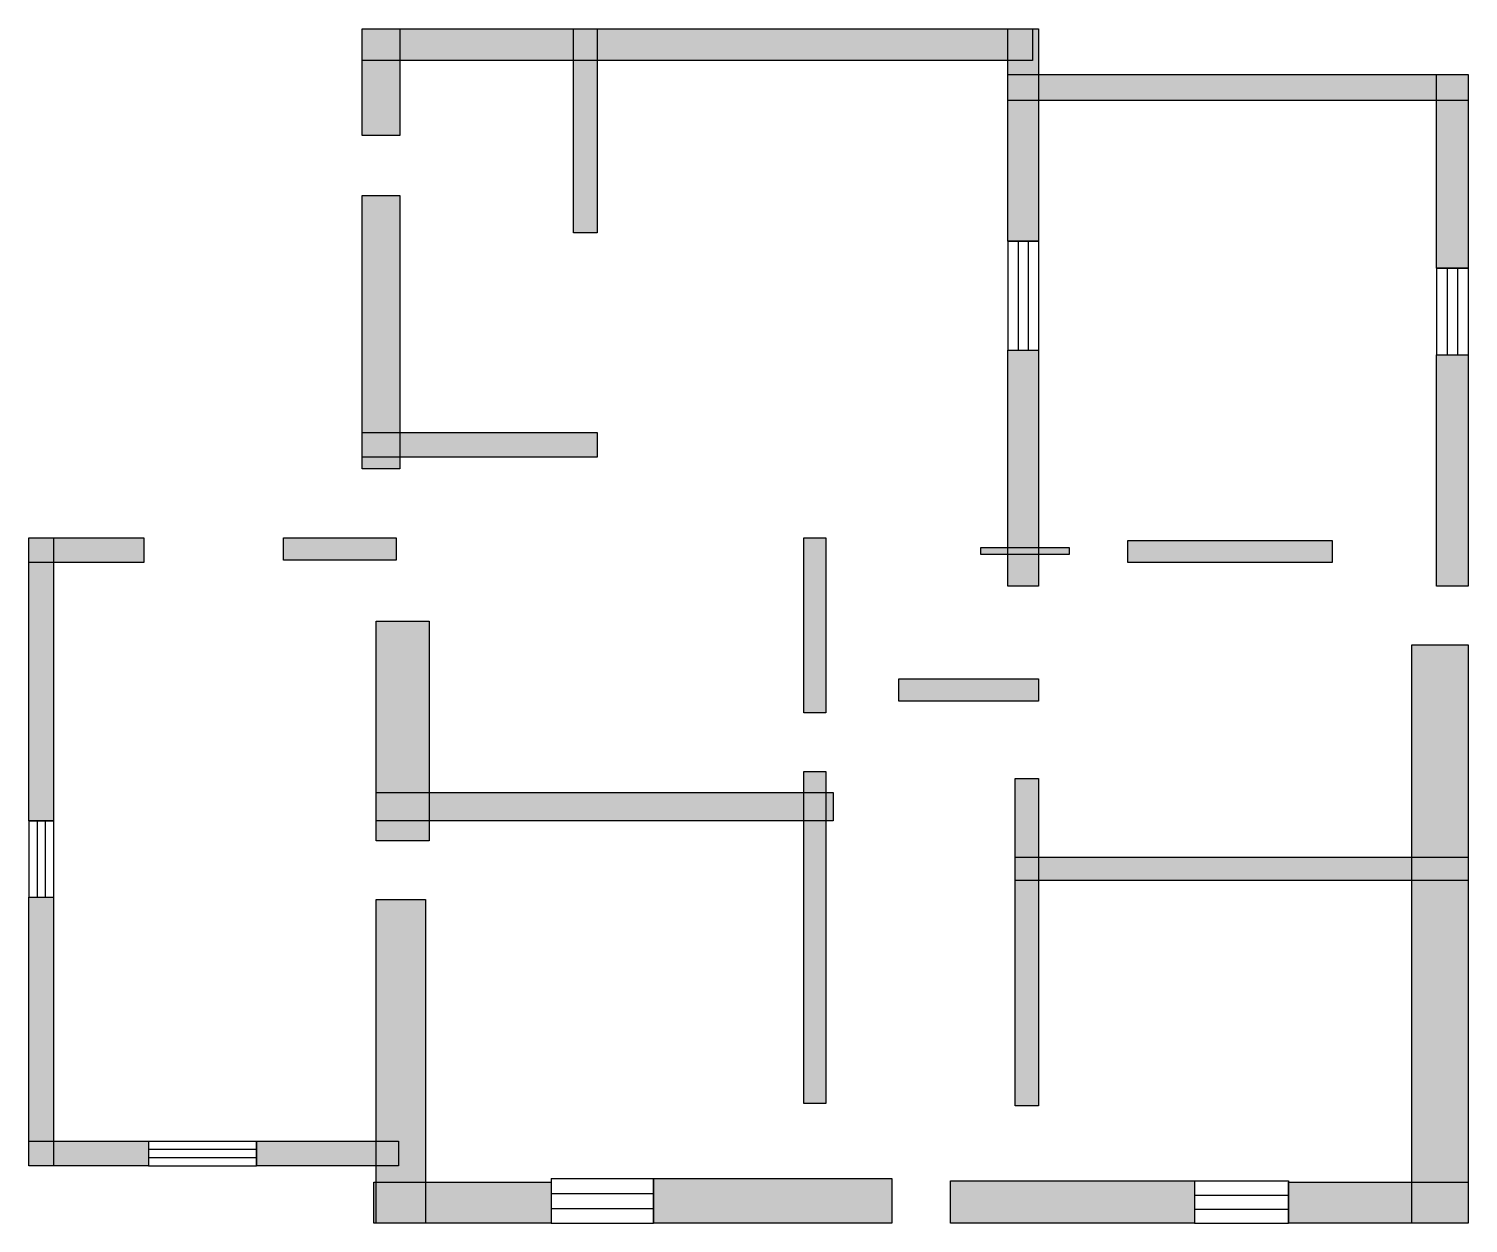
# Model space of a CAD drawing. Header units: centimetres. Extents: x 96 to 1175, y 68 to 964.
import ezdxf

# ---------------------------------------------------------------- set-up
doc = ezdxf.new("R2010")
doc.units = ezdxf.units.CM
doc.layers.add('WALL', color=7, linetype='Continuous')
doc.layers.add('WINDOW', color=5, linetype='Continuous')

msp = doc.modelspace()

# ---------------------------------------------------------------- hatches: boundary and pattern name
at = {"layer": 'WALL'}
h = msp.add_hatch(color=256, dxfattribs=at)
h.dxf.hatch_style = 1
h.paths.add_polyline_path([(345.84, 963.6), (848.32, 963.6), (848.32, 939.84), (345.84, 939.84)])
h = msp.add_hatch(color=256, dxfattribs=at)
h.dxf.hatch_style = 1
h.paths.add_polyline_path([(345.84, 963.6), (374, 963.6), (374, 883.52), (345.84, 883.52)])
h = msp.add_hatch(color=256, dxfattribs=at)
h.dxf.hatch_style = 1
h.paths.add_polyline_path([(504.24, 963.6), (521.84, 963.6), (521.84, 810.48), (504.24, 810.48)])
h = msp.add_hatch(color=256, dxfattribs=at)
h.dxf.hatch_style = 1
h.paths.add_polyline_path([(829.84, 963.6), (852.72, 963.6), (852.72, 804.32), (829.84, 804.32)])
h = msp.add_hatch(color=256, dxfattribs=at)
h.dxf.hatch_style = 1
h.paths.add_polyline_path([(829.84, 929.28), (1174.8, 929.28), (1174.8, 909.92), (829.84, 909.92)])
h = msp.add_hatch(color=256, dxfattribs=at)
h.dxf.hatch_style = 1
h.paths.add_polyline_path([(1151.04, 929.28), (1174.8, 929.28), (1174.8, 784.08), (1151.04, 784.08)])
h = msp.add_hatch(color=256, dxfattribs=at)
h.dxf.hatch_style = 1
h.paths.add_polyline_path([(345.84, 838.64), (374, 838.64), (374, 633.6), (345.84, 633.6)])
h = msp.add_hatch(color=256, dxfattribs=at)
h.dxf.hatch_style = 1
h.paths.add_polyline_path([(829.84, 722.48), (852.72, 722.48), (852.72, 545.6), (829.84, 545.6)])
h = msp.add_hatch(color=256, dxfattribs=at)
h.dxf.hatch_style = 1
h.paths.add_polyline_path([(1151.04, 718.96), (1174.8, 718.96), (1174.8, 545.6), (1151.04, 545.6)])
h = msp.add_hatch(color=256, dxfattribs=at)
h.dxf.hatch_style = 1
h.paths.add_polyline_path([(345.84, 660.88), (521.84, 660.88), (521.84, 642.4), (345.84, 642.4)])
h = msp.add_hatch(color=256, dxfattribs=at)
h.dxf.hatch_style = 1
h.paths.add_polyline_path([(95.92, 581.68), (182.16, 581.68), (182.16, 563.2), (95.92, 563.2)])
h = msp.add_hatch(color=256, dxfattribs=at)
h.dxf.hatch_style = 1
h.paths.add_polyline_path([(95.92, 581.68), (114.4, 581.68), (114.4, 369.6), (95.92, 369.6)])
h = msp.add_hatch(color=256, dxfattribs=at)
h.dxf.hatch_style = 1
h.paths.add_polyline_path([(286.88, 581.68), (371.36, 581.68), (371.36, 564.96), (286.88, 564.96)])
h = msp.add_hatch(color=256, dxfattribs=at)
h.dxf.hatch_style = 1
h.paths.add_polyline_path([(676.72, 581.68), (693.44, 581.68), (693.44, 450.56), (676.72, 450.56)])
h = msp.add_hatch(color=256, dxfattribs=at)
h.dxf.hatch_style = 1
h.paths.add_polyline_path([(809.6, 574.64), (875.6, 574.64), (875.6, 569.36), (809.6, 569.36)])
h = msp.add_hatch(color=256, dxfattribs=at)
h.dxf.hatch_style = 1
h.paths.add_polyline_path([(919.6, 579.92), (1072.72, 579.92), (1072.72, 563.2), (919.6, 563.2)])
h = msp.add_hatch(color=256, dxfattribs=at)
h.dxf.hatch_style = 1
h.paths.add_polyline_path([(356.4, 519.2), (396, 519.2), (396, 354.64), (356.4, 354.64)])
h = msp.add_hatch(color=256, dxfattribs=at)
h.dxf.hatch_style = 1
h.paths.add_polyline_path([(1132.56, 501.6), (1174.8, 501.6), (1174.8, 67.76), (1132.56, 67.76)])
h = msp.add_hatch(color=256, dxfattribs=at)
h.dxf.hatch_style = 1
h.paths.add_polyline_path([(748, 476.08), (852.72, 476.08), (852.72, 459.36), (748, 459.36)])
h = msp.add_hatch(color=256, dxfattribs=at)
h.dxf.hatch_style = 1
h.paths.add_polyline_path([(676.72, 406.56), (693.44, 406.56), (693.44, 157.52), (676.72, 157.52)])
h = msp.add_hatch(color=256, dxfattribs=at)
h.dxf.hatch_style = 1
h.paths.add_polyline_path([(835.12, 401.28), (852.72, 401.28), (852.72, 155.76), (835.12, 155.76)])
h = msp.add_hatch(color=256, dxfattribs=at)
h.dxf.hatch_style = 1
h.paths.add_polyline_path([(356.4, 390.72), (698.72, 390.72), (698.72, 369.6), (356.4, 369.6)])
h = msp.add_hatch(color=256, dxfattribs=at)
h.dxf.hatch_style = 1
h.paths.add_polyline_path([(835.12, 342.32), (1174.8, 342.32), (1174.8, 324.72), (835.12, 324.72)])
h = msp.add_hatch(color=256, dxfattribs=at)
h.dxf.hatch_style = 1
h.paths.add_polyline_path([(95.92, 312.4), (114.4, 312.4), (114.4, 110.88), (95.92, 110.88)])
h = msp.add_hatch(color=256, dxfattribs=at)
h.dxf.hatch_style = 1
h.paths.add_polyline_path([(356.4, 310.64), (393.36, 310.64), (393.36, 67.76), (356.4, 67.76)])
h = msp.add_hatch(color=256, dxfattribs=at)
h.dxf.hatch_style = 1
h.paths.add_polyline_path([(95.92, 129.36), (185.68, 129.36), (185.68, 110.88), (95.92, 110.88)])
h = msp.add_hatch(color=256, dxfattribs=at)
h.dxf.hatch_style = 1
h.paths.add_polyline_path([(266.64, 129.36), (373.12, 129.36), (373.12, 110.88), (266.64, 110.88)])
h = msp.add_hatch(color=256, dxfattribs=at)
h.dxf.hatch_style = 1
h.paths.add_polyline_path([(354.64, 98.56), (487.52, 98.56), (487.52, 67.76), (354.64, 67.76)])
h = msp.add_hatch(color=256, dxfattribs=at)
h.dxf.hatch_style = 1
h.paths.add_polyline_path([(564.08, 101.2), (742.72, 101.2), (742.72, 67.76), (564.08, 67.76)])
h = msp.add_hatch(color=256, dxfattribs=at)
h.dxf.hatch_style = 1
h.paths.add_polyline_path([(786.72, 99.44), (969.76, 99.44), (969.76, 67.76), (786.72, 67.76)])
h = msp.add_hatch(color=256, dxfattribs=at)
h.dxf.hatch_style = 1
h.paths.add_polyline_path([(1040.16, 98.56), (1174.8, 98.56), (1174.8, 67.76), (1040.16, 67.76)])

# ---------------------------------------------------------------- linework, layer by layer
for points in [[(345.84, 963.6), (848.32, 963.6), (848.32, 939.84), (345.84, 939.84)], [(345.84, 963.6), (374, 963.6), (374, 883.52), (345.84, 883.52)], [(504.24, 963.6), (521.84, 963.6), (521.84, 810.48), (504.24, 810.48)], [(829.84, 963.6), (852.72, 963.6), (852.72, 804.32), (829.84, 804.32)], [(829.84, 929.28), (1174.8, 929.28), (1174.8, 909.92), (829.84, 909.92)], [(1151.04, 929.28), (1174.8, 929.28), (1174.8, 784.08), (1151.04, 784.08)], [(345.84, 838.64), (374, 838.64), (374, 633.6), (345.84, 633.6)], [(829.84, 722.48), (852.72, 722.48), (852.72, 545.6), (829.84, 545.6)], [(1151.04, 718.96), (1174.8, 718.96), (1174.8, 545.6), (1151.04, 545.6)], [(345.84, 660.88), (521.84, 660.88), (521.84, 642.4), (345.84, 642.4)], [(95.92, 581.68), (182.16, 581.68), (182.16, 563.2), (95.92, 563.2)], [(95.92, 581.68), (114.4, 581.68), (114.4, 369.6), (95.92, 369.6)], [(286.88, 581.68), (371.36, 581.68), (371.36, 564.96), (286.88, 564.96)], [(676.72, 581.68), (693.44, 581.68), (693.44, 450.56), (676.72, 450.56)], [(809.6, 574.64), (875.6, 574.64), (875.6, 569.36), (809.6, 569.36)], [(919.6, 579.92), (1072.72, 579.92), (1072.72, 563.2), (919.6, 563.2)], [(356.4, 519.2), (396, 519.2), (396, 354.64), (356.4, 354.64)], [(1132.56, 501.6), (1174.8, 501.6), (1174.8, 67.76), (1132.56, 67.76)], [(748, 476.08), (852.72, 476.08), (852.72, 459.36), (748, 459.36)], [(676.72, 406.56), (693.44, 406.56), (693.44, 157.52), (676.72, 157.52)], [(835.12, 401.28), (852.72, 401.28), (852.72, 155.76), (835.12, 155.76)], [(356.4, 390.72), (698.72, 390.72), (698.72, 369.6), (356.4, 369.6)], [(835.12, 342.32), (1174.8, 342.32), (1174.8, 324.72), (835.12, 324.72)], [(95.92, 312.4), (114.4, 312.4), (114.4, 110.88), (95.92, 110.88)], [(356.4, 310.64), (393.36, 310.64), (393.36, 67.76), (356.4, 67.76)], [(95.92, 129.36), (185.68, 129.36), (185.68, 110.88), (95.92, 110.88)], [(266.64, 129.36), (373.12, 129.36), (373.12, 110.88), (266.64, 110.88)], [(354.64, 98.56), (487.52, 98.56), (487.52, 67.76), (354.64, 67.76)], [(564.08, 101.2), (742.72, 101.2), (742.72, 67.76), (564.08, 67.76)], [(786.72, 99.44), (969.76, 99.44), (969.76, 67.76), (786.72, 67.76)], [(1040.16, 98.56), (1174.8, 98.56), (1174.8, 67.76), (1040.16, 67.76)]]:
    msp.add_lwpolyline(points, close=True, dxfattribs=at)
at = {"layer": 'WINDOW'}
for p, q in [((829.84, 804.32), (829.84, 722.48)), ((829.84, 804.32), (852.72, 804.32)), ((837.47, 804.32), (837.47, 722.48)), ((845.09, 804.32), (845.09, 722.48)), ((852.72, 804.32), (852.72, 722.48)), ((1151.04, 784.08), (1151.04, 718.96)), ((1151.04, 784.08), (1174.8, 784.08)), ((1158.96, 784.08), (1158.96, 718.96)), ((1166.88, 784.08), (1166.88, 718.96)), ((1174.8, 784.08), (1174.8, 718.96)), ((829.84, 722.48), (852.72, 722.48)), ((1151.04, 718.96), (1174.8, 718.96)), ((95.92, 369.6), (95.92, 312.4)), ((95.92, 369.6), (114.4, 369.6)), ((102.08, 369.6), (102.08, 312.4)), ((108.24, 369.6), (108.24, 312.4)), ((114.4, 369.6), (114.4, 312.4)), ((95.92, 312.4), (114.4, 312.4)), ((185.68, 129.36), (266.64, 129.36)), ((185.68, 129.36), (185.68, 110.88)), ((185.68, 123.2), (266.64, 123.2)), ((266.64, 129.36), (266.64, 110.88)), ((185.68, 117.04), (266.64, 117.04)), ((185.68, 110.88), (266.64, 110.88)), ((487.52, 101.2), (564.08, 101.2)), ((487.52, 101.2), (487.52, 67.76)), ((564.08, 101.2), (564.08, 67.76)), ((969.76, 99.44), (1040.16, 99.44)), ((969.76, 99.44), (969.76, 67.76)), ((1040.16, 99.44), (1040.16, 67.76)), ((487.52, 90.05), (564.08, 90.05)), ((969.76, 88.88), (1040.16, 88.88)), ((487.52, 78.91), (564.08, 78.91)), ((969.76, 78.32), (1040.16, 78.32)), ((487.52, 67.76), (564.08, 67.76)), ((969.76, 67.76), (1040.16, 67.76))]:
    msp.add_line(p, q, dxfattribs=at)

doc.saveas('drawing.dxf')
